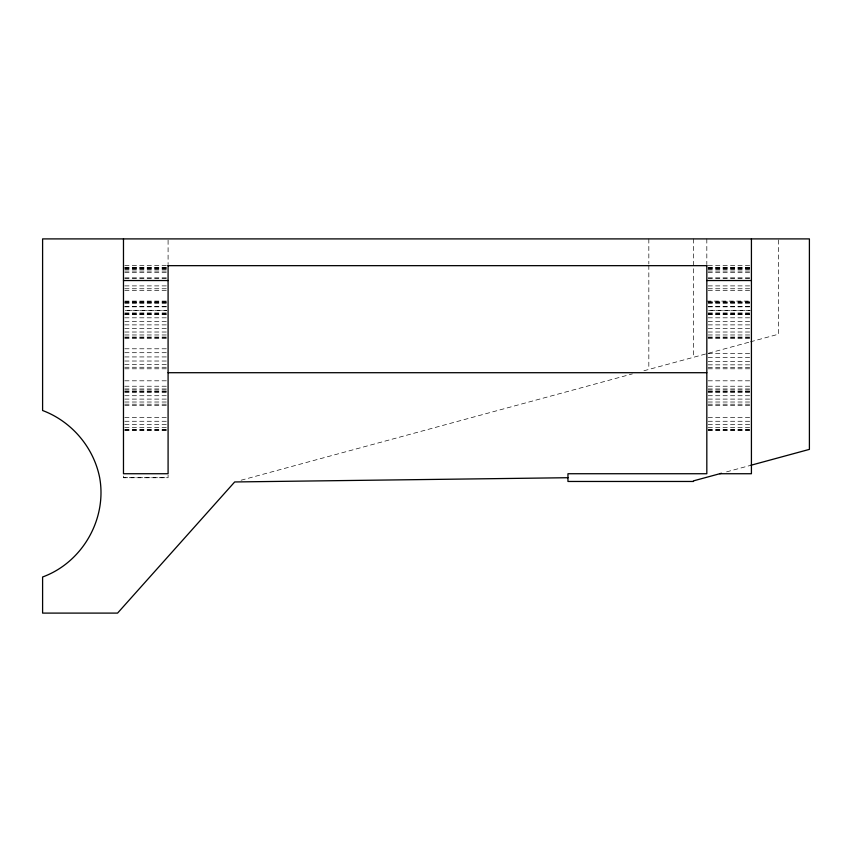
<?xml version="1.0" encoding="UTF-8"?>
<svg xmlns="http://www.w3.org/2000/svg" width="852" height="852" viewBox="0 0 852 852"><rect width="100%" height="100%" fill="white"/><g stroke="black" fill="none" stroke-linecap="round" stroke-linejoin="round"><path stroke-width="0.64" stroke-dasharray="4.26 3.19" d="M241.095 480.219L632.386 373.9M643.931 370.769L749.387 342.11M750.41 341.833L778.632 334.165L778.632 238.901M726.575 471.88L750.154 465.469M124.797 265.664L166.768 265.664M708.129 265.664L751.421 265.664M124.797 267.475L168.089 267.475M708.129 267.475L751.421 267.475M124.797 267.73L168.089 267.73M708.129 267.73L750.111 267.73M124.797 268.465L166.768 268.465M708.129 268.465L750.111 268.465M124.797 268.817L168.089 268.817M708.129 268.817L750.111 268.817M124.797 269.615L166.768 269.615M708.129 269.615L750.111 269.615M124.797 271.064L166.768 271.064M708.129 271.064L750.111 271.064M124.797 272.661L166.768 272.693M708.129 272.661L750.111 272.693M124.797 277.848L166.768 277.848M708.129 277.848L750.111 277.848M124.797 278.625L166.768 278.625M708.129 278.625L750.111 278.625M124.797 285.899L166.768 285.899M708.129 285.899L750.111 285.899M124.797 288.753L168.089 288.753M708.129 288.753L750.111 288.753M124.797 290.362L166.768 290.362M708.129 290.362L750.111 290.362M124.797 301.097L168.089 301.097M706.819 301.097L750.111 301.097M124.797 301.746L168.089 301.768M708.129 301.768L750.111 301.746M124.797 302.524L166.768 302.524M708.129 302.524L750.111 302.524M124.797 302.577L168.089 302.577M708.129 302.577L750.111 302.577M124.797 303.653L168.089 303.653M708.129 303.653L750.111 303.706M124.797 306.613L168.089 306.635M708.129 306.635L751.421 306.635M124.797 306.837L166.768 306.837M708.129 306.837L750.111 306.837M124.797 312.961L166.768 312.961M708.129 312.961L750.111 312.961M124.797 313.366L166.768 313.366M708.129 313.366L750.111 313.366M124.797 314.186L166.768 314.186M708.129 314.186L750.111 314.186M124.797 314.473L166.768 314.473M708.129 314.473L750.111 314.473M124.797 317.817L166.768 317.817M708.129 317.817L750.111 317.817M124.797 321.46L166.768 321.46M708.129 321.46L750.111 321.46M124.797 324.878L166.768 324.878M708.129 324.878L750.111 324.878M124.797 328.531L166.768 328.531M708.129 328.531L750.111 328.531M124.797 332.014L166.768 332.014M708.129 332.014L750.111 332.014M124.797 334.974L166.768 334.974M708.129 334.974L750.111 334.974M124.797 337.072L166.768 337.072M708.129 337.072L750.111 337.072M124.797 337.946L166.768 337.946M708.129 337.946L750.111 337.946M124.797 338.106L166.768 338.106M708.129 338.106L750.111 338.106M124.797 348.787L166.768 348.787M124.797 352.707L166.768 352.707M708.129 353.505L750.111 353.505M124.797 356.935L166.768 356.935M708.129 357.584L750.111 357.584M124.797 361.024L168.089 361.024M708.129 361.472L750.111 361.472M124.797 364.592L168.089 364.592M708.129 364.837L750.111 364.837M124.797 367.265L166.768 367.265M708.129 367.35L750.111 367.35M124.797 368.788L168.089 368.788M708.129 368.788L750.111 368.788M124.797 380.812L166.768 380.812M708.129 380.812L750.111 380.812M124.797 386.222L166.768 386.222M708.129 386.222L750.111 386.222M124.797 388.97L166.768 388.97M708.129 388.97L750.111 388.97M124.797 390.024L166.768 390.024M708.129 390.024L750.111 390.024M124.797 391.483L166.768 391.483M708.129 391.483L750.111 391.483M124.797 391.835L166.768 391.835M708.129 391.835L750.111 391.835M124.797 392.229L166.768 392.229M708.129 392.229L750.111 392.229M124.797 395.722L166.768 395.722M708.129 395.722L750.111 395.722M124.797 399.098L166.768 399.098M708.129 399.098L750.111 399.098M124.797 402.016L166.768 402.016M708.129 402.016L750.111 402.016M124.797 404.21L166.768 404.21M708.129 404.21L750.111 404.21M124.797 405.456L168.089 405.456M708.129 405.456L750.111 405.456M124.797 417.523L166.768 417.523M708.129 417.523L750.111 417.523M124.797 421.261L166.768 421.261M708.129 421.261L750.111 421.261M124.797 424.669L166.768 424.669M708.129 424.669L750.111 424.669M124.797 427.459L166.768 427.459M708.129 427.459L750.111 427.459M124.797 429.376L168.089 429.376M708.129 429.376L750.111 429.376M124.797 430.036L166.768 430.036M708.129 430.036L751.421 430.036M124.797 430.26L166.768 430.26M708.129 430.26L750.111 430.26M123.476 477.716L168.089 477.716M706.819 238.901L706.819 264.386M693.443 238.901L693.443 357.318M648.83 238.901L648.83 263.95M648.83 265.27L648.83 369.438M168.089 240.168L168.089 264.386M168.089 475.065L168.089 477.727L123.476 477.727L123.476 475.065M166.768 310.309L124.797 310.309L166.768 310.341M750.111 310.309L708.129 310.309L750.111 310.341"/><path stroke-width="1.28" d="M721.474 473.265L693.443 480.879L693.443 481.465L567.954 481.465L567.954 473.733L706.819 473.733L706.819 265.398M750.782 465.298L809.4 449.377L809.4 238.901L42.6 238.901L42.6 410.504C71.611 421.41 93.656 447.311 99.673 477.716C107.139 519.251 82.25 562.533 42.6 576.996L42.6 613.099L117.576 613.099L234.683 481.955L567.954 477.716M168.089 265.664L706.819 265.664M123.476 280.532L168.089 280.532M706.819 280.532L751.421 280.532M168.089 372.707L706.819 372.707M719.738 473.733L751.421 473.733L751.421 238.901M168.089 265.398L168.089 473.733L123.476 473.733L123.476 238.901"/></g></svg>
